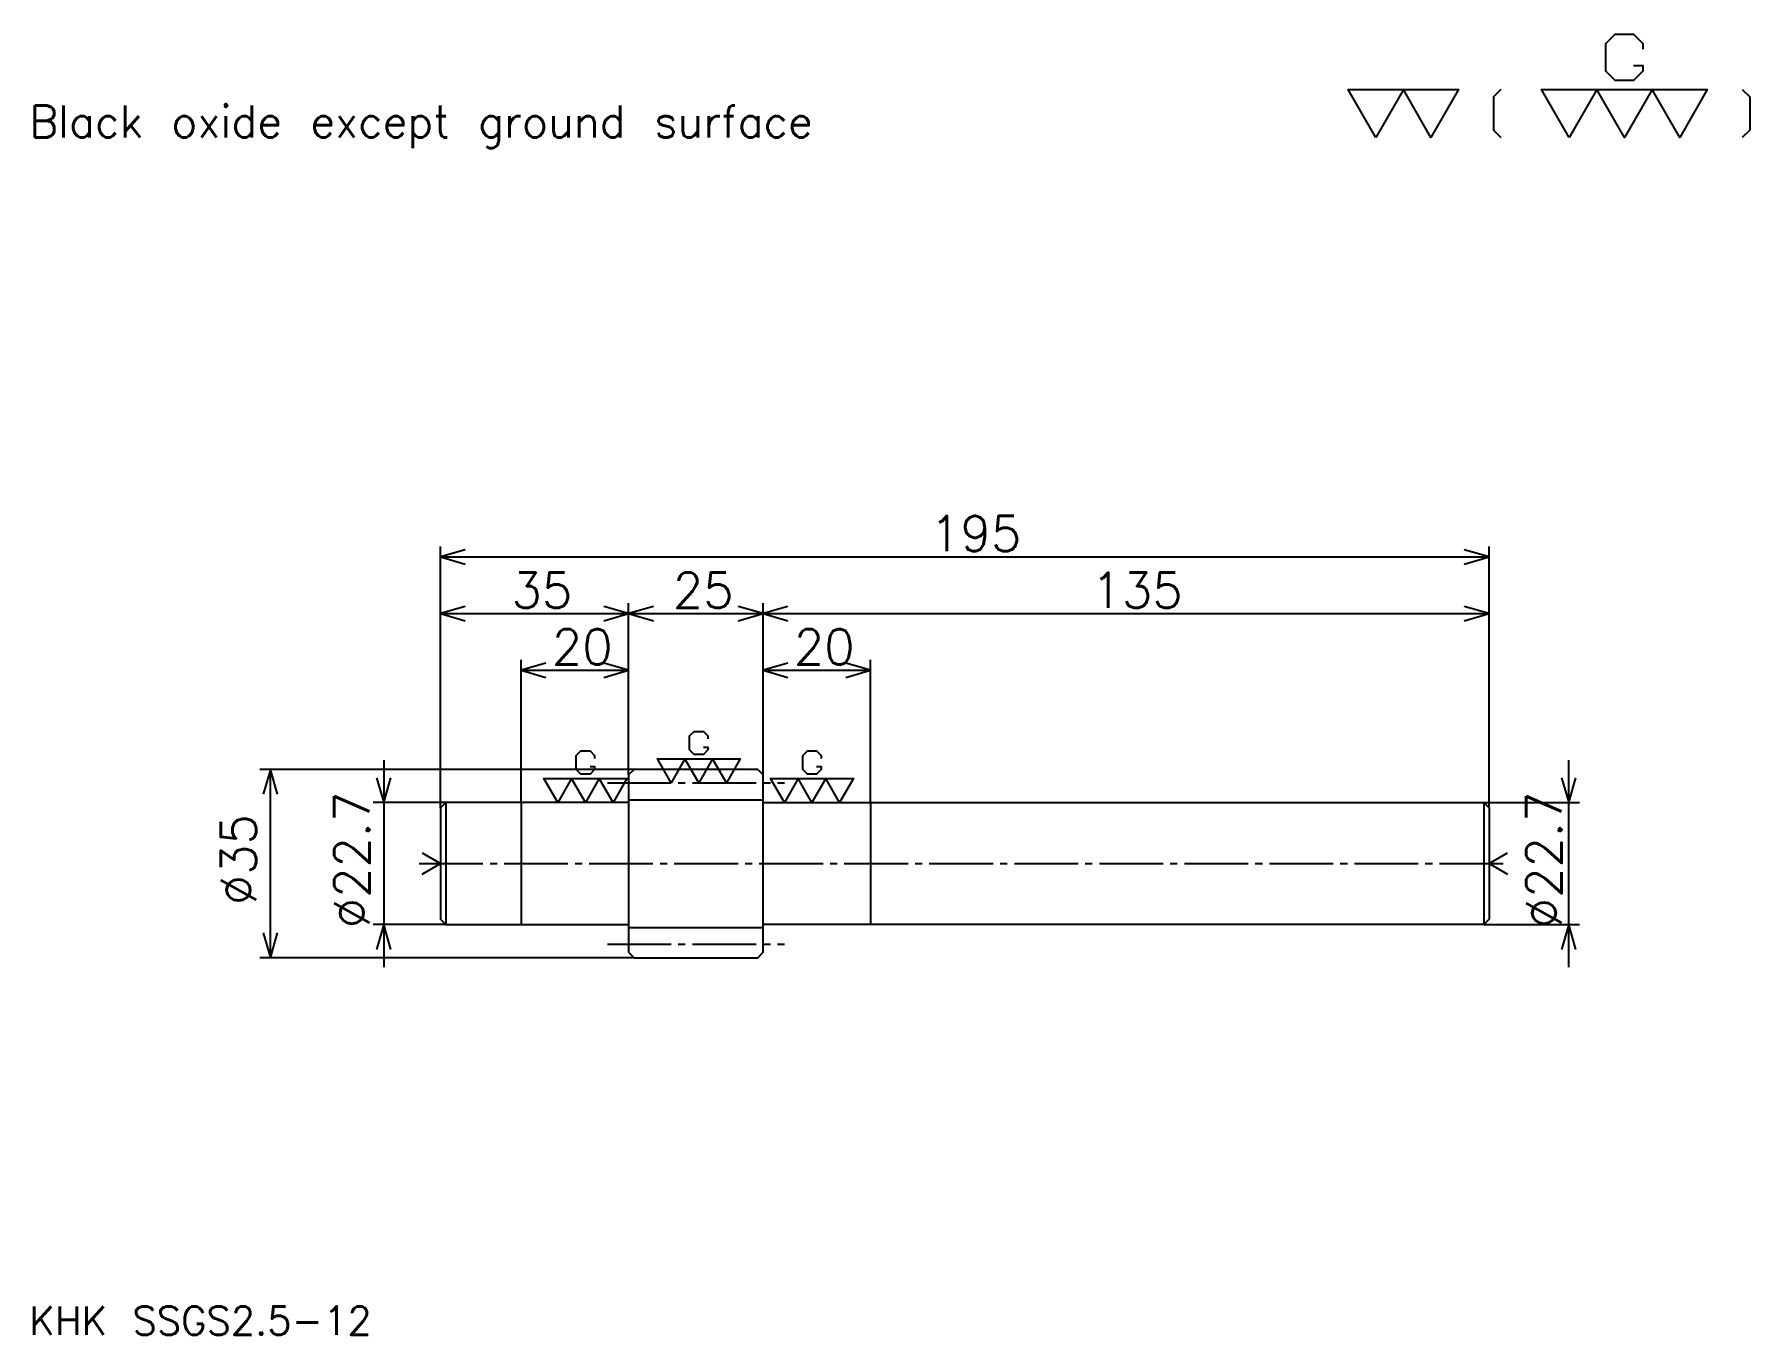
# Model space of a CAD drawing. Extents: x 14 to 333, y 14 to 256.
import ezdxf

# ---------------------------------------------------------------- set-up
doc = ezdxf.new("R2010")
doc.units = 0
doc.linetypes.add('DASHDOT', pattern=[15.810812, 11.858108, -1.317568, 1.317568, -1.317568])
doc.layers.get('0').update_dxf_attribs({"linetype": 'CONTINUOUS'})
doc.layers.add('DASHDOT', color=6, linetype='DASHDOT')
doc.styles.add('KANJI', font='TXT', dxfattribs={"bigfont": 'BIGFONT'})

msp = doc.modelspace()

# ---------------------------------------------------------------- linework, layer by layer
at = {"color": 5}
for p, q in [((89.594589, 119.611496), (89.594589, 161.114868)), ((89.594589, 119.611496), (89.594589, 161.114868)), ((284.594604, 119.611496), (284.594604, 161.114868)), ((284.594604, 119.611496), (284.594604, 161.114868)), ((89.594589, 159.138519), (284.594604, 159.138519)), ((89.594589, 159.138519), (284.594604, 159.138519)), ((124.594589, 119.611496), (124.594589, 150.574341)), ((149.594589, 119.611496), (149.594589, 150.574341)), ((89.594589, 148.597992), (124.594589, 148.597992)), ((124.594589, 148.597992), (149.594589, 148.597992)), ((149.594589, 148.597992), (284.594604, 148.597992)), ((104.594589, 119.611496), (104.594589, 140.033798)), ((104.594589, 138.057434), (124.594589, 138.057434)), ((149.594589, 138.057434), (169.594589, 138.057434)), ((169.594589, 119.611496), (169.594589, 140.033798)), ((79.054047, 121.366898), (79.054047, 82.856094)), ((299.405396, 82.856094), (299.405396, 121.366898)), ((89.594589, 119.611496), (55.996616, 119.611496)), ((57.972969, 84.611496), (57.972969, 119.611496)), ((89.594589, 112.461494), (89.594589, 119.611496)), ((125.594589, 119.611496), (89.594589, 119.611496)), ((104.594589, 113.461494), (104.594589, 119.611496)), ((124.594589, 118.611496), (124.594589, 119.611496)), ((149.594589, 118.611496), (149.594589, 119.611496)), ((169.594589, 113.461494), (169.594589, 119.611496)), ((284.594604, 112.461494), (284.594604, 119.611496)), ((89.594589, 113.461494), (77.077698, 113.461494)), ((90.594589, 113.461494), (89.594589, 113.461494)), ((283.594604, 113.461494), (301.381744, 113.461494)), ((89.594589, 90.761497), (77.077698, 90.761497)), ((90.594589, 90.761497), (89.594589, 90.761497)), ((283.594604, 90.761497), (301.381744, 90.761497)), ((89.594589, 84.611496), (55.996616, 84.611496)), ((125.594589, 84.611496), (89.594589, 84.611496))]:
    msp.add_line(p, q, dxfattribs=at)
at = {"color": 4}
for p, q in [((90.594589, 113.461494), (90.594589, 90.761497)), ((104.594589, 113.461494), (104.594589, 90.761497)), ((124.594589, 113.986496), (149.594589, 113.986496)), ((169.594589, 113.461494), (169.594589, 90.761497)), ((283.594604, 113.461494), (283.594604, 90.761497)), ((124.594589, 90.236496), (149.594589, 90.236496))]:
    msp.add_line(p, q, dxfattribs=at)
at = {"color": 7}
for p, q in [((86.171547, 104.087845), (89.594589, 102.111496)), ((86.171547, 100.135147), (89.594589, 102.111496)), ((284.594604, 102.111496), (288.017639, 104.087845)), ((284.594604, 102.111496), (288.017639, 100.135147))]:
    msp.add_line(p, q, dxfattribs=at)
for points in [[(311.472992, 250.522293), (313.185822, 250.522293), (313.185822, 249.494583), (311.472992, 247.781754), (308.047302, 247.781754), (306.334473, 249.494583), (306.334473, 254.633102), (308.047302, 256.345947), (311.472992, 256.345947), (313.185822, 254.633102), (313.185822, 253.605392)], [(263.513519, 237.162155), (258.375, 246.068909), (278.929047, 246.068909), (273.790558, 237.162155), (268.652039, 246.068909), (263.513519, 237.162155)], [(286.808105, 246.068909), (285.437836, 244.698639), (285.437836, 238.532425), (286.808105, 237.162155)], [(299.483124, 237.162155), (294.344604, 246.068909), (325.17569, 246.068909), (320.03717, 237.162155), (314.898651, 246.068909), (309.760132, 237.162155), (304.621643, 246.068909), (299.483124, 237.162155)], [(331.684479, 246.068909), (333.054749, 244.698639), (333.054749, 238.532425), (331.684479, 237.162155)], [(138.494934, 123.791565), (139.351349, 123.791565), (139.351349, 123.27771), (138.494934, 122.421295), (136.782089, 122.421295), (135.925674, 123.27771), (135.925674, 125.84697), (136.782089, 126.703384), (138.494934, 126.703384), (139.351349, 125.84697), (139.351349, 125.333115)], [(117.413849, 120.141563), (118.270264, 120.141563), (118.270264, 119.627716), (117.413849, 118.771294), (115.701004, 118.771294), (114.844589, 119.627716), (114.844589, 122.196968), (115.701004, 123.053391), (117.413849, 123.053391), (118.270264, 122.196968), (118.270264, 121.683121)], [(132.5, 117.111496), (129.93074, 121.564873), (145.346283, 121.564873), (142.777023, 117.111496), (140.207764, 121.564873), (137.638519, 117.111496), (135.069244, 121.564873), (132.5, 117.111496)], [(159.542221, 120.141563), (160.398651, 120.141563), (160.398651, 119.627716), (159.542221, 118.771294), (157.829376, 118.771294), (156.972961, 119.627716), (156.972961, 122.196968), (157.829376, 123.053391), (159.542221, 123.053391), (160.398651, 122.196968), (160.398651, 121.683121)], [(111.418915, 113.461494), (108.849655, 117.914871), (124.265198, 117.914871), (121.695938, 113.461494), (119.126678, 117.914871), (116.557426, 113.461494), (113.988174, 117.914871), (111.418915, 113.461494)], [(153.547287, 113.461494), (150.978027, 117.914871), (166.393585, 117.914871), (163.82431, 113.461494), (161.255066, 117.914871), (158.685806, 113.461494), (156.116547, 117.914871), (153.547287, 113.461494)]]:
    msp.add_lwpolyline(points, dxfattribs=at)
at = {"color": 5}
for points in [[(94.206078, 160.456085), (89.594589, 159.138519), (94.206078, 157.820953)], [(94.206078, 160.456085), (89.594589, 159.138519), (94.206078, 157.820953)], [(279.983093, 157.820953), (284.594604, 159.138519), (279.983093, 160.456085)], [(279.983093, 157.820953), (284.594604, 159.138519), (279.983093, 160.456085)], [(94.206078, 149.915558), (89.594589, 148.597992), (94.206078, 147.280426)], [(119.983101, 147.280426), (124.594589, 148.597992), (119.983101, 149.915558)], [(129.206085, 149.915558), (124.594589, 148.597992), (129.206085, 147.280426)], [(144.983093, 147.280426), (149.594589, 148.597992), (144.983093, 149.915558)], [(154.206085, 149.915558), (149.594589, 148.597992), (154.206085, 147.280426)], [(279.983093, 147.280426), (284.594604, 148.597992), (279.983093, 149.915558)], [(109.206078, 139.375), (104.594589, 138.057434), (109.206078, 136.739868)], [(119.983101, 136.739868), (124.594589, 138.057434), (119.983101, 139.375)], [(154.206085, 139.375), (149.594589, 138.057434), (154.206085, 136.739868)], [(164.983093, 136.739868), (169.594589, 138.057434), (164.983093, 139.375)], [(59.290535, 115.000008), (57.972969, 119.611496), (56.655399, 115.000008)], [(77.736481, 118.072983), (79.054047, 113.461494), (80.371613, 118.072983)], [(298.08783, 118.072983), (299.405396, 113.461494), (300.722961, 118.072983)], [(80.371613, 86.150009), (79.054047, 90.761497), (77.736481, 86.150009)], [(300.722961, 86.150009), (299.405396, 90.761497), (298.08783, 86.150009)], [(56.655399, 89.222984), (57.972969, 84.611496), (59.290535, 89.222984)]]:
    msp.add_lwpolyline(points, dxfattribs=at)
at = {"color": 4}
for points in [[(124.594589, 85.611496), (125.594589, 84.611496), (148.594589, 84.611496), (149.594589, 85.611496), (149.594589, 118.611496), (148.594589, 119.611496), (125.594589, 119.611496), (124.594589, 118.611496), (124.594589, 85.611496)], [(124.594589, 113.461494), (90.594589, 113.461494), (89.594589, 112.461494), (89.594589, 91.761497), (90.594589, 90.761497), (124.594589, 90.761497)], [(149.594589, 113.461494), (283.594604, 113.461494), (284.594604, 112.461494), (284.594604, 91.761497), (283.594604, 90.761497), (149.594589, 90.761497)]]:
    msp.add_lwpolyline(points, dxfattribs=at)
at = {"layer": 'DASHDOT', "color": 7}
for p, q in [((120.641884, 117.111496), (153.547287, 117.111496)), ((85.641884, 102.111496), (288.547302, 102.111496)), ((120.641884, 87.111496), (153.547287, 87.111496))]:
    msp.add_line(p, q, dxfattribs=at)

# ---------------------------------------------------------------- texts
at = {"color": 7, "style": 'KANJI'}
for s, height, p in [('Black oxide except ground surface', 5.929054, (13.175675, 237.162155)), ('195', 6.587838, (180.671448, 160.192581)), ('195', 6.587838, (180.671448, 160.192581)), ('35', 6.587838, (102.812492, 149.652039)), ('25', 6.587838, (132.8125, 149.652039)), ('135', 6.587838, (210.671448, 149.652039)), ('20', 6.587838, (110.312492, 139.111496)), ('20', 6.587838, (155.3125, 139.111496)), ('KHK SSGS2.5-12', 5.27027, (13.175675, 14.493243))]:
    msp.add_text(s, height=height, dxfattribs=at).set_placement(p)
for s, p in [('%%c22.7', (76.418915, 90.088692)), ('%%c22.7', (298.08783, 90.088692)), ('%%c35', (55.337833, 94.370789))]:
    msp.add_text(s, height=6.587838, rotation=90, dxfattribs=at).set_placement(p)

doc.saveas('drawing.dxf')
